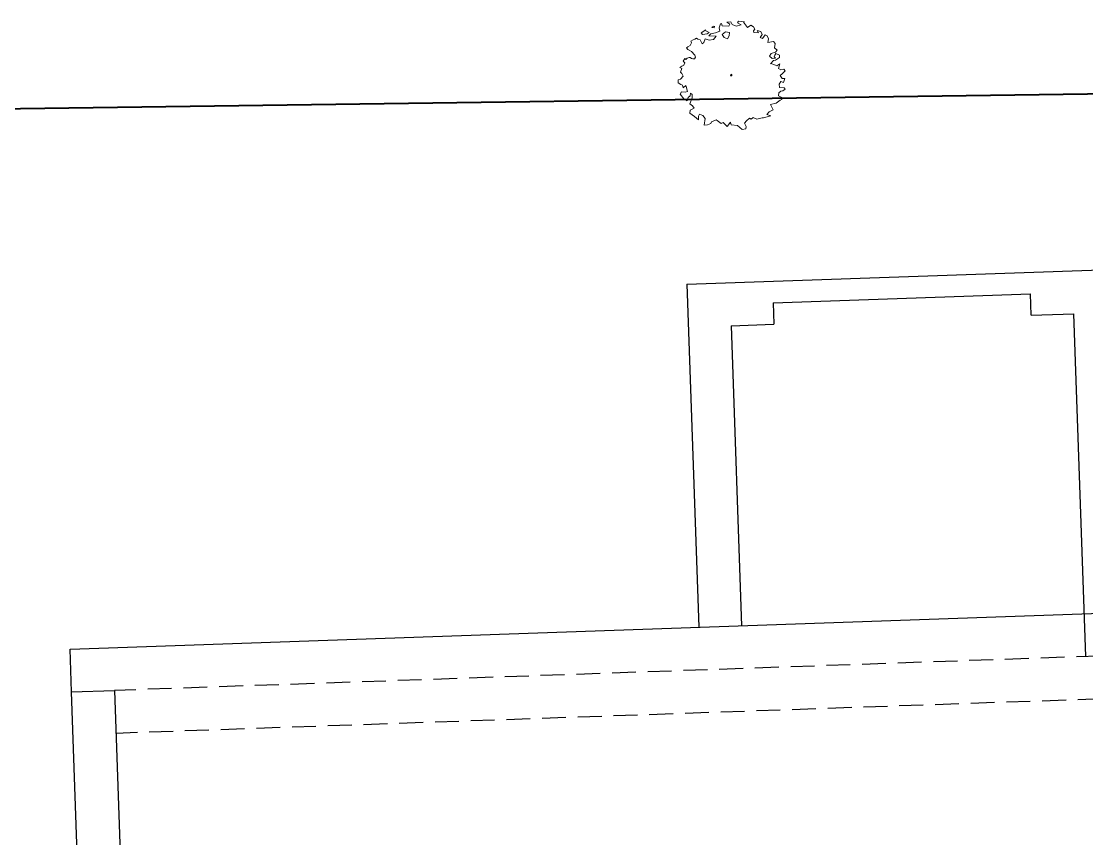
# Model space of a CAD drawing. Extents: x 2080 to 102394, y 2071 to 93424.
# Drawn here: x 87620.8 to 87844.4, y 80431.2 to 80602.8 of the extents above; entities that cross this region are included whole.
import ezdxf

# ---------------------------------------------------------------- set-up
doc = ezdxf.new("R2010")
doc.units = 0
doc.header["$LTSCALE"] = 20
doc.header["$MEASUREMENT"] = 0
doc.linetypes.add('HIDDEN', pattern=[0.375, 0.25, -0.125])
for name, color, linetype, lineweight in [('fence', 13, 'FENCELINE2', 40), ('Mango tree', 96, 'Continuous', 5), ('sappotta', 114, 'Continuous', 5)]:
    doc.layers.add(name, color=color, linetype=linetype, lineweight=lineweight)
doc.layers.add('Roof lilne', color=31, linetype='Continuous')
doc.layers.add('wall', color=13, linetype='Continuous')
doc.linetypes.add('FENCELINE2', pattern='A,0.25,-0.1,[132,ltypeshp.shx,S=0.1,R=0,X=-0.1,Y=0],-0.1,1', length=1.45)

# ---------------------------------------------------------------- blocks, each defined once
blk = doc.blocks.new('NEEM')
at = {"layer": 'sappotta', "linetype": 'Continuous'}
for p, q in [((0.003, 1.132), (-0.083, 1.127)), ((-0.083, 1.127), (-0.023, 1.083)), ((0.03, 1.077), (0.003, 1.132)), ((0.162, 1.144), (0.142, 1.112)), ((0.142, 1.112), (0.216, 1.072)), ((0.283, 1.13), (0.162, 1.144)), ((0.267, 1.123), (0.283, 1.13)), ((0.351, 1.016), (0.267, 1.123)), ((-0.517, 0.963), (-0.614, 0.901)), ((-0.614, 0.901), (-0.589, 0.87)), ((-0.521, 0.945), (-0.521, 0.945)), ((-0.449, 0.913), (-0.521, 0.945)), ((-0.494, 0.884), (-0.449, 0.913)), ((-0.32, 0.906), (-0.415, 0.884)), ((-0.359, 1.043), (-0.396, 1.016)), ((-0.396, 1.016), (-0.345, 1.011)), ((-0.345, 1.011), (-0.34, 1.039)), ((-0.23, 0.935), (-0.32, 0.906)), ((-0.213, 1.092), (-0.242, 1.007)), ((-0.242, 1.007), (-0.23, 0.935)), ((-0.191, 1.099), (-0.213, 1.092)), ((-0.177, 1.048), (-0.191, 1.099)), ((-0.043, 1.039), (-0.177, 1.048)), ((-0.108, 0.922), (-0.177, 0.872)), ((-0.027, 0.908), (-0.108, 0.922)), ((-0.023, 1.083), (-0.043, 1.039)), ((-0.034, 0.839), (-0.027, 0.908)), ((0.114, 1.043), (0.03, 1.077)), ((0.216, 1.072), (0.114, 1.043)), ((0.421, 1.063), (0.351, 1.016)), ((0.473, 1.03), (0.421, 1.063)), ((0.472, 0.942), (0.501, 0.982)), ((0.483, 0.908), (0.472, 0.942)), ((0.501, 0.982), (0.473, 1.03)), ((0.581, 0.9), (0.483, 0.908)), ((0.551, 0.95), (0.581, 0.9)), ((0.627, 0.928), (0.551, 0.95)), ((0.654, 0.87), (0.627, 0.928)), ((-0.818, 0.692), (-0.85, 0.638)), ((-0.783, 0.757), (-0.83, 0.729)), ((-0.83, 0.729), (-0.826, 0.714)), ((-0.826, 0.714), (-0.818, 0.692)), ((-0.749, 0.774), (-0.783, 0.757)), ((-0.717, 0.789), (-0.749, 0.774)), ((-0.689, 0.772), (-0.717, 0.789)), ((-0.638, 0.758), (-0.689, 0.772)), ((-0.598, 0.672), (-0.638, 0.758)), ((-0.562, 0.699), (-0.598, 0.672)), ((-0.589, 0.87), (-0.494, 0.884)), ((-0.533, 0.776), (-0.562, 0.699)), ((-0.452, 0.75), (-0.533, 0.776)), ((-0.415, 0.884), (-0.459, 0.839)), ((-0.459, 0.839), (-0.303, 0.837)), ((-0.361, 0.762), (-0.452, 0.75)), ((-0.303, 0.837), (-0.361, 0.762)), ((-0.177, 0.872), (-0.139, 0.809)), ((-0.139, 0.809), (-0.067, 0.78)), ((-0.067, 0.78), (-0.034, 0.839)), ((0.616, 0.806), (0.654, 0.87)), ((0.66, 0.788), (0.616, 0.806)), ((0.715, 0.86), (0.66, 0.788)), ((0.762, 0.844), (0.715, 0.86)), ((0.783, 0.779), (0.762, 0.844)), ((0.776, 0.704), (0.783, 0.779)), ((0.888, 0.723), (0.776, 0.704)), ((0.924, 0.679), (0.888, 0.723)), ((0.913, 0.591), (0.924, 0.679)), ((-0.892, 0.613), (-0.923, 0.594)), ((-0.923, 0.594), (-0.895, 0.555)), ((-0.895, 0.555), (-0.868, 0.54)), ((-0.85, 0.638), (-0.892, 0.613)), ((-0.868, 0.54), (-0.818, 0.517)), ((-0.818, 0.517), (-0.752, 0.44)), ((0.804, 0.415), (0.84, 0.475)), ((0.84, 0.475), (0.934, 0.5)), ((0.964, 0.541), (0.913, 0.591)), ((0.942, 0.471), (0.917, 0.437)), ((0.934, 0.5), (0.964, 0.541)), ((1.014, 0.439), (0.942, 0.471)), ((-0.978, 0.229), (-1.023, 0.208)), ((-0.96, 0.366), (-0.994, 0.31)), ((-0.994, 0.31), (-0.961, 0.275)), ((-0.961, 0.275), (-0.978, 0.229)), ((-0.935, 0.345), (-0.96, 0.366)), ((-0.908, 0.372), (-0.935, 0.345)), ((-0.87, 0.389), (-0.908, 0.372)), ((-0.846, 0.386), (-0.87, 0.389)), ((-0.821, 0.367), (-0.846, 0.386)), ((-0.788, 0.359), (-0.821, 0.367)), ((-0.757, 0.361), (-0.788, 0.359)), ((-0.735, 0.394), (-0.757, 0.361)), ((-0.752, 0.44), (-0.735, 0.394)), ((0.86, 0.367), (0.804, 0.415)), ((0.829, 0.259), (0.888, 0.326)), ((0.838, 0.262), (0.829, 0.259)), ((0.931, 0.228), (0.838, 0.262)), ((0.933, 0.378), (0.86, 0.367)), ((0.888, 0.326), (0.93, 0.332)), ((0.917, 0.437), (0.904, 0.404)), ((0.904, 0.404), (0.933, 0.378)), ((0.93, 0.332), (1.018, 0.389)), ((0.962, 0.217), (0.931, 0.228)), ((1.025, 0.259), (0.962, 0.217)), ((0.996, 0.16), (1.025, 0.259)), ((1.018, 0.389), (1.014, 0.439)), ((-1.023, 0.208), (-1.062, 0.182)), ((-1.062, 0.182), (-1.02, 0.162)), ((-1.02, 0.162), (-1.049, 0.084)), ((-1.049, 0.084), (-1.017, 0.059)), ((-1.017, 0.059), (-0.991, -0.002)), ((0.02, 0.041), (-0.009, 0.024)), ((-0.009, 0.024), (0, 0)), ((0, 0), (0.014, 0.011)), ((0.014, 0.011), (0.027, 0.031)), ((1.046, 0.129), (0.996, 0.16)), ((1.029, 0.011), (1.074, 0.049)), ((1.074, -0.047), (1.029, 0.011)), ((1.109, 0.149), (1.046, 0.129)), ((1.074, 0.049), (1.137, 0.114)), ((1.137, 0.114), (1.109, 0.149)), ((-1.097, -0.077), (-1.098, -0.14)), ((-1.098, -0.14), (-1.044, -0.173)), ((-1.048, -0.062), (-1.097, -0.077)), ((-0.991, -0.002), (-1.048, -0.062)), ((-1.044, -0.173), (-1.007, -0.185)), ((-1.007, -0.185), (-0.992, -0.244)), ((-0.992, -0.244), (-0.937, -0.198)), ((-0.937, -0.198), (-0.93, -0.213)), ((-0.93, -0.213), (-0.902, -0.318)), ((1.007, -0.166), (1.046, -0.114)), ((1.016, -0.234), (1.007, -0.166)), ((1.046, -0.114), (1.1, -0.129)), ((1.129, -0.047), (1.074, -0.047)), ((1.1, -0.129), (1.129, -0.047)), ((-1.025, -0.325), (-1.052, -0.378)), ((-1.052, -0.378), (-0.982, -0.471)), ((-0.953, -0.336), (-1.025, -0.325)), ((-0.902, -0.318), (-0.953, -0.336)), ((-0.888, -0.446), (-0.848, -0.411)), ((-0.848, -0.411), (-0.837, -0.355)), ((-0.837, -0.355), (-0.803, -0.383)), ((-0.803, -0.383), (-0.803, -0.452)), ((0.992, -0.411), (1.004, -0.349)), ((1.066, -0.443), (0.992, -0.411)), ((1.004, -0.349), (1.045, -0.311)), ((1.11, -0.243), (1.016, -0.234)), ((1.045, -0.311), (1.083, -0.306)), ((1.061, -0.484), (1.066, -0.443)), ((1.083, -0.306), (1.137, -0.273)), ((1.137, -0.273), (1.11, -0.243)), ((-0.982, -0.471), (-0.91, -0.516)), ((-0.91, -0.516), (-0.888, -0.446)), ((-0.803, -0.452), (-0.853, -0.576)), ((-0.853, -0.576), (-0.797, -0.619)), ((-0.797, -0.619), (-0.766, -0.668)), ((0.826, -0.591), (0.943, -0.565)), ((0.887, -0.704), (0.826, -0.591)), ((0.943, -0.565), (1.032, -0.503)), ((1.032, -0.503), (1.061, -0.484)), ((-0.844, -0.71), (-0.852, -0.77)), ((-0.852, -0.77), (-0.758, -0.838)), ((-0.766, -0.668), (-0.844, -0.71)), ((-0.758, -0.838), (-0.675, -0.912)), ((-0.676, -0.836), (-0.649, -0.791)), ((-0.675, -0.912), (-0.676, -0.836)), ((-0.649, -0.791), (-0.582, -0.82)), ((-0.582, -0.82), (-0.534, -0.881)), ((-0.534, -0.881), (-0.554, -1.025)), ((0.327, -0.932), (0.391, -0.879)), ((0.391, -0.879), (0.423, -0.897)), ((0.423, -0.897), (0.47, -0.86)), ((0.47, -0.86), (0.543, -0.896)), ((0.543, -0.896), (0.652, -0.871)), ((0.652, -0.871), (0.68, -0.867)), ((0.68, -0.867), (0.834, -0.828)), ((0.751, -0.797), (0.797, -0.747)), ((0.834, -0.828), (0.751, -0.797)), ((0.797, -0.747), (0.887, -0.704)), ((-0.554, -1.025), (-0.486, -1.015)), ((-0.486, -1.015), (-0.413, -0.988)), ((-0.413, -0.988), (-0.401, -0.955)), ((-0.401, -0.955), (-0.302, -0.907)), ((-0.302, -0.907), (-0.286, -0.926)), ((-0.286, -0.926), (-0.197, -0.986)), ((-0.197, -0.986), (-0.157, -0.969)), ((-0.157, -0.969), (-0.078, -1.049)), ((-0.078, -1.049), (-0.006, -0.96)), ((-0.006, -0.96), (0.006, -1.017)), ((0.006, -1.017), (0.139, -1.026)), ((0.139, -1.026), (0.236, -1.115)), ((0.236, -1.115), (0.314, -1.096)), ((0.287, -0.982), (0.327, -0.932)), ((0.324, -1.046), (0.287, -0.982)), ((0.314, -1.096), (0.324, -1.046))]:
    blk.add_line(p, q, dxfattribs=at)
blk = doc.blocks.new('A$C3B680FE7')
for p, q in [((-303, 81), (-303, 9)), ((-303, 81), (-132, 81)), ((-285, 76.5), (-285, 72)), ((-285, 76.5), (-231, 76.5)), ((-231, 72), (-231, 76.5)), ((-294, 72), (-294, 9)), ((-294, 72), (-285, 72)), ((-231, 72), (-222, 72)), ((-222, 0), (-222, 72))]:
    blk.add_line(p, q)
at = {"layer": 'Roof lilne'}
for p, q in [((-435, 9), (0, 9)), ((-435, 0), (-435, 9))]:
    blk.add_line(p, q, dxfattribs=at)
at = {"layer": 'wall', "color": 2}
for p, q in [((-435, -222), (-435, 0)), ((-435, 0), (-426, 0)), ((-426, 0), (-426, -222))]:
    blk.add_line(p, q, dxfattribs=at)
at = {"layer": 'wall', "color": 7, "linetype": 'HIDDEN'}
for p, q in [((-9, 0), (-426, 0)), ((-9, -9), (-426, -9))]:
    blk.add_line(p, q, dxfattribs=at)

msp = doc.modelspace()

# ---------------------------------------------------------------- linework, layer by layer
at = {"layer": 'fence', "linetype": 'Continuous', "ltscale": 0.5}
msp.add_line((86614.114, 80570.73), (88295.793, 80593.668, -0.003), dxfattribs=at)

# ---------------------------------------------------------------- block references
at = {"ltscale": 0.5, "rotation": 1.999948480607374}
msp.add_blockref('A$C3B680FE7', (88066.094, 80477.183), dxfattribs=at)
at = {"layer": 'Mango tree', "linetype": 'Continuous', "xscale": 10.06641919646063, "yscale": 10.06641919647518, "zscale": 10.06641919640967}
msp.add_blockref('NEEM', (87769.695, 80591.245), dxfattribs=at)

doc.saveas('drawing.dxf')
